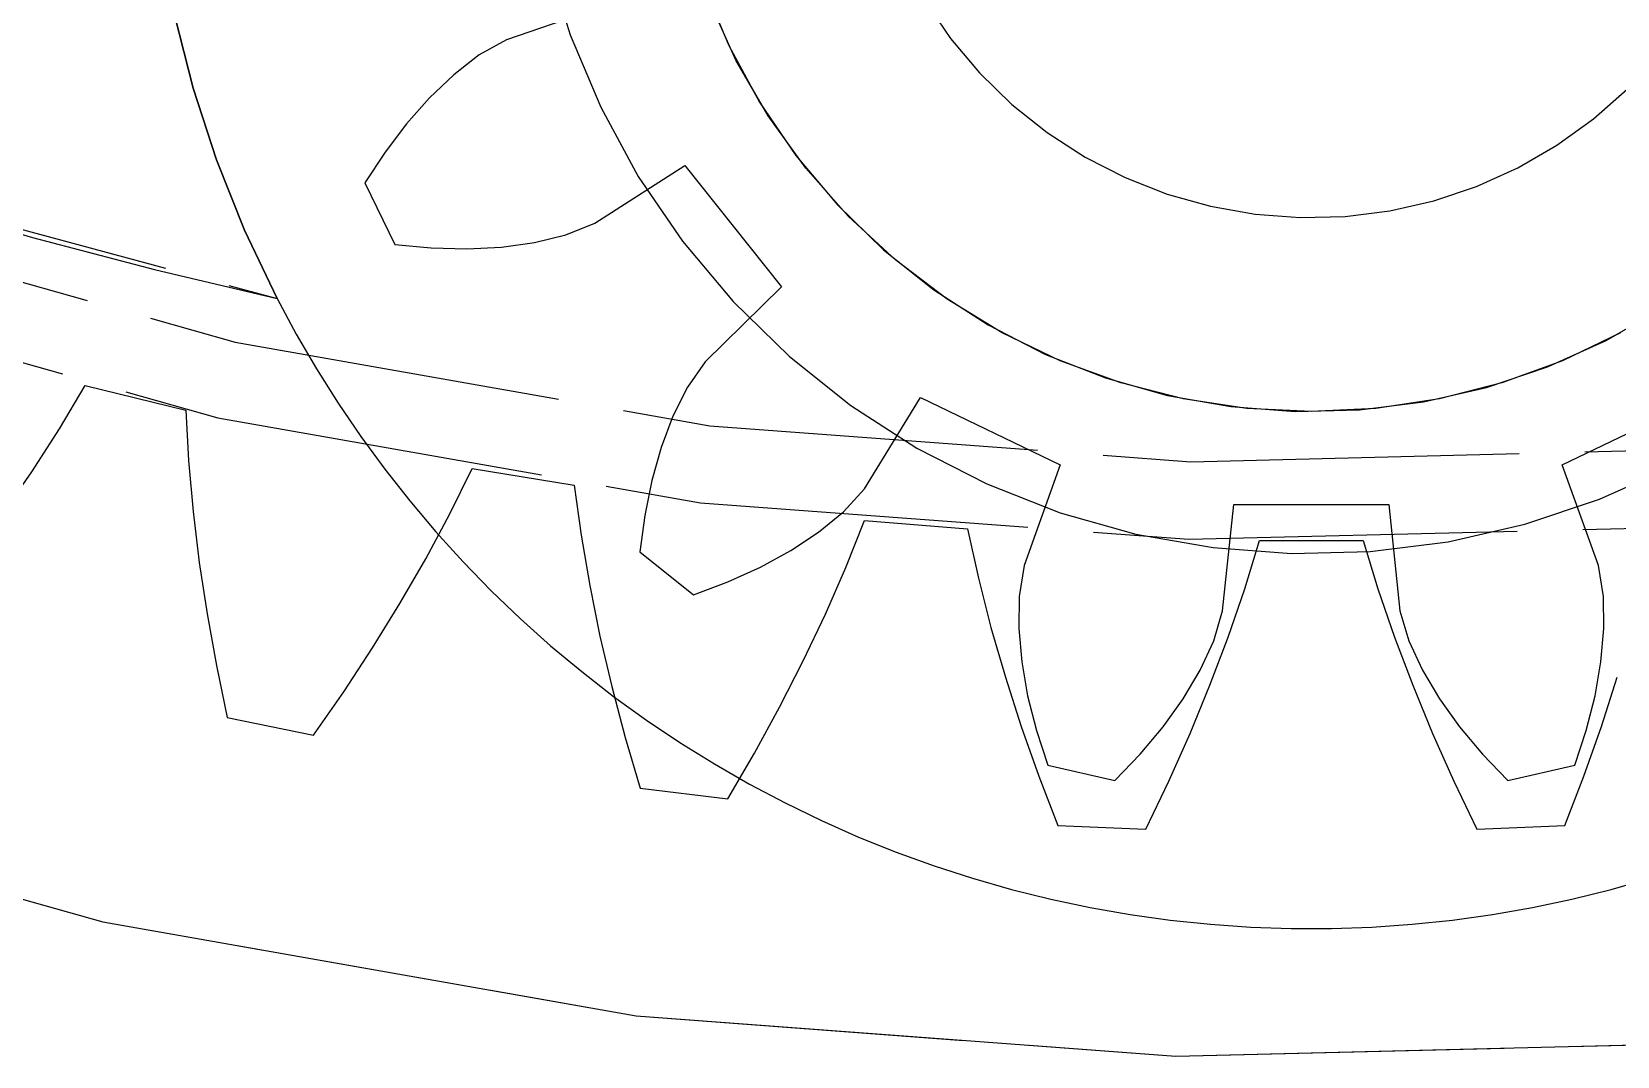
# Model space of a CAD drawing. Header units: millimetres. Extents: x -9 to 243, y -53 to 196.
# Drawn here: x 20.3 to 26.43, y 124.71 to 128.67 of the extents above; entities that cross this region are included whole.
import ezdxf

# ---------------------------------------------------------------- set-up
doc = ezdxf.new("R2010")
doc.units = ezdxf.units.MM
doc.linetypes.add('DASHED', pattern=[1.524, 1.27, -0.254])
doc.layers.add('HIDDEN', color=8, linetype='DASHED')
doc.layers.add('VISIBLE', color=7, linetype='CONTINUOUS')

msp = doc.modelspace()

# ---------------------------------------------------------------- linework, layer by layer
at = {"layer": 'HIDDEN'}
for points in [[(12.67797, 131.45416), (14.15887, 130.27318), (15.75, 129.24552), (17.43555, 128.38139), (19.19875, 127.68938), (21.0221, 127.17637), (22.88747, 126.84746), (24.77632, 126.70591), (26.66987, 126.75313), (28.54932, 126.98865), (30.39597, 127.41014), (32.19148, 128.0134), (33.918, 128.79244), (35.55838, 129.73951), (37.09631, 130.8452), (38.5165, 132.09853), (39.80484, 133.48704), (40.94854, 134.99692), (41.93621, 136.61317), (42.75805, 138.31974), (43.40588, 140.09965), (43.87328, 141.93522), (44.15558, 143.80821), (44.25, 145.7)], [(12.67797, 131.45416), (14.15887, 130.27318), (15.75, 129.24552), (17.43555, 128.38139), (19.19875, 127.68938), (21.0221, 127.17637), (22.88747, 126.84746), (24.77632, 126.70591), (26.66987, 126.75313), (28.54932, 126.98865), (30.39597, 127.41014), (32.19148, 128.0134), (33.918, 128.79244), (35.55838, 129.73951), (37.09631, 130.8452), (38.5165, 132.09853), (39.80484, 133.48704), (40.94854, 134.99692), (41.93621, 136.61317), (42.75805, 138.31974), (43.40588, 140.09965), (43.87328, 141.93522), (44.15558, 143.80821), (44.25, 145.7)], [(12.87647, 131.67909), (14.33399, 130.51676), (15.9, 129.50532), (17.55893, 128.65484), (19.2943, 127.97376), (21.08886, 127.46885), (22.92477, 127.14513), (24.7838, 127.00581), (26.64745, 127.05229), (28.49722, 127.2841), (30.31472, 127.69893), (32.08188, 128.29266), (33.78114, 129.0594), (35.39562, 129.99152), (36.90926, 131.07975), (38.30703, 132.31329), (39.57503, 133.67987), (40.70067, 135.16591), (41.67274, 136.75665), (42.48161, 138.43627), (43.11921, 140.18808), (43.57923, 141.99467), (43.85708, 143.83808), (43.95, 145.7)], [(12.87647, 131.67909), (14.33399, 130.51676), (15.9, 129.50532), (17.55893, 128.65484), (19.2943, 127.97376), (21.08886, 127.46885), (22.92477, 127.14513), (24.7838, 127.00581), (26.64745, 127.05229), (28.49722, 127.2841), (30.31472, 127.69893), (32.08188, 128.29266), (33.78114, 129.0594), (35.39562, 129.99152), (36.90926, 131.07975), (38.30703, 132.31329), (39.57503, 133.67987), (40.70067, 135.16591), (41.67274, 136.75665), (42.48161, 138.43627), (43.11921, 140.18808), (43.57923, 141.99467), (43.85708, 143.83808), (43.95, 145.7)], [(12.87647, 131.67909), (14.33399, 130.51676), (15.9, 129.50532), (17.55893, 128.65484), (19.2943, 127.97376), (21.08886, 127.46885), (22.92477, 127.14513), (24.7838, 127.00581), (26.64745, 127.05229), (28.49722, 127.2841), (30.31472, 127.69893), (32.08188, 128.29266), (33.78114, 129.0594), (35.39562, 129.99152), (36.90926, 131.07975), (38.30703, 132.31329), (39.57503, 133.67987), (40.70067, 135.16591), (41.67274, 136.75665), (42.48161, 138.43627), (43.11921, 140.18808), (43.57923, 141.99467), (43.85708, 143.83808), (43.95, 145.7)], [(12.87647, 131.67909), (14.33399, 130.51676), (15.9, 129.50532), (17.55893, 128.65484), (19.2943, 127.97376), (21.08886, 127.46885), (22.92477, 127.14513), (24.7838, 127.00581), (26.64745, 127.05229), (28.49722, 127.2841), (30.31472, 127.69893), (32.08188, 128.29266), (33.78114, 129.0594), (35.39562, 129.99152), (36.90926, 131.07975), (38.30703, 132.31329), (39.57503, 133.67987), (40.70067, 135.16591), (41.67274, 136.75665), (42.48161, 138.43627), (43.11921, 140.18808), (43.57923, 141.99467), (43.85708, 143.83808), (43.95, 145.7)], [(12.99138, 128.6493), (14.75, 127.51347), (16.61297, 126.55838), (18.56178, 125.79353), (20.57706, 125.22651), (22.63878, 124.86298), (24.72646, 124.70653), (26.81933, 124.75872), (28.89661, 125.01904), (30.93765, 125.48489), (32.92216, 126.15165), (34.83042, 127.01269), (36.64347, 128.05946), (38.34329, 129.28154), (39.91297, 130.6668), (41.33693, 132.20146), (42.60101, 133.87028), (43.69265, 135.65667), (44.601, 137.54287), (45.31703, 139.51014), (45.83362, 141.53893), (46.14565, 143.60908), (46.25, 145.7)], [(12.99138, 128.6493), (14.75, 127.51347), (16.61297, 126.55838), (18.56178, 125.79353), (20.57706, 125.22651), (22.63878, 124.86298), (24.72646, 124.70653), (26.81933, 124.75872), (28.89661, 125.01904), (30.93765, 125.48489), (32.92216, 126.15165), (34.83042, 127.01269), (36.64347, 128.05946), (38.34329, 129.28154), (39.91297, 130.6668), (41.33693, 132.20146), (42.60101, 133.87028), (43.69265, 135.65667), (44.601, 137.54287), (45.31703, 139.51014), (45.83362, 141.53893), (46.14565, 143.60908), (46.25, 145.7)], [(12.99138, 128.6493), (14.75, 127.51347), (16.61297, 126.55838), (18.56178, 125.79353), (20.57706, 125.22651), (22.63878, 124.86298), (24.72646, 124.70653), (26.81933, 124.75872), (28.89661, 125.01904), (30.93765, 125.48489), (32.92216, 126.15165), (34.83042, 127.01269), (36.64347, 128.05946), (38.34329, 129.28154), (39.91297, 130.6668), (41.33693, 132.20146), (42.60101, 133.87028), (43.69265, 135.65667), (44.601, 137.54287), (45.31703, 139.51014), (45.83362, 141.53893), (46.14565, 143.60908), (46.25, 145.7)], [(12.99138, 128.6493), (14.75, 127.51347), (16.61297, 126.55838), (18.56178, 125.79353), (20.57706, 125.22651), (22.63878, 124.86298), (24.72646, 124.70653), (26.81933, 124.75872), (28.89661, 125.01904), (30.93765, 125.48489), (32.92216, 126.15165), (34.83042, 127.01269), (36.64347, 128.05946), (38.34329, 129.28154), (39.91297, 130.6668), (41.33693, 132.20146), (42.60101, 133.87028), (43.69265, 135.65667), (44.601, 137.54287), (45.31703, 139.51014), (45.83362, 141.53893), (46.14565, 143.60908), (46.25, 145.7)], [(12.99138, 128.6493), (14.75, 127.51347), (16.61297, 126.55838), (18.56178, 125.79353), (20.57706, 125.22651), (22.63878, 124.86298), (24.72646, 124.70653), (26.81933, 124.75872), (28.89661, 125.01904), (30.93765, 125.48489), (32.92216, 126.15165), (34.83042, 127.01269), (36.64347, 128.05946), (38.34329, 129.28154), (39.91297, 130.6668), (41.33693, 132.20146), (42.60101, 133.87028), (43.69265, 135.65667), (44.601, 137.54287), (45.31703, 139.51014), (45.83362, 141.53893), (46.14565, 143.60908), (46.25, 145.7)], [(12.30787, 132.48065), (13.58877, 131.33805), (14.97006, 130.31908), (16.43984, 129.43251), (17.98547, 128.68599), (19.59363, 128.08593), (21.25049, 127.6375)], [(13.44856, 131.45304), (13.82768, 131.14732), (14.21472, 130.85168), (14.6094, 130.56634), (15.01146, 130.29149), (15.42061, 130.02731), (15.83658, 129.774), (16.25907, 129.53172), (16.68779, 129.30065), (17.12245, 129.08095), (17.56274, 128.87276), (18.00835, 128.67624), (18.45899, 128.49151), (18.91433, 128.31871), (19.37406, 128.15795), (19.83787, 128.00936), (20.30542, 127.87302), (20.77641, 127.74904), (21.25049, 127.6375)], [(22.29431, 128.94739), (22.38394, 128.65684), (22.50204, 128.37665), (22.64746, 128.10962), (22.81875, 127.8584), (23.01419, 127.62547), (23.23186, 127.41317), (23.46958, 127.22359), (23.725, 127.05862), (23.99557, 126.91991), (24.27862, 126.80882), (24.57131, 126.72647), (24.87075, 126.67367), (25.17396, 126.65095), (25.47793, 126.65853), (25.77963, 126.69634), (26.07606, 126.764), (26.36429, 126.86084), (26.64144, 126.98589)], [(22.29431, 128.94739), (22.38394, 128.65684), (22.50204, 128.37665), (22.64746, 128.10962), (22.81875, 127.8584), (23.01419, 127.62547), (23.23186, 127.41317), (23.46958, 127.22359), (23.725, 127.05862), (23.99557, 126.91991), (24.27862, 126.80882), (24.57131, 126.72647), (24.87075, 126.67367), (25.17396, 126.65095), (25.47793, 126.65853), (25.77963, 126.69634), (26.07606, 126.764), (26.36429, 126.86084), (26.64144, 126.98589)], [(22.29431, 128.94739), (22.38394, 128.65684), (22.50204, 128.37665), (22.64746, 128.10962), (22.81875, 127.8584), (23.01419, 127.62547), (23.23186, 127.41317), (23.46958, 127.22359), (23.725, 127.05862), (23.99557, 126.91991), (24.27862, 126.80882), (24.57131, 126.72647), (24.87075, 126.67367), (25.17396, 126.65095), (25.47793, 126.65853), (25.77963, 126.69634), (26.07606, 126.764), (26.36429, 126.86084), (26.64144, 126.98589)], [(22.29431, 128.94739), (22.38394, 128.65684), (22.50204, 128.37665), (22.64746, 128.10962), (22.81875, 127.8584), (23.01419, 127.62547), (23.23186, 127.41317), (23.46958, 127.22359), (23.725, 127.05862), (23.99557, 126.91991), (24.27862, 126.80882), (24.57131, 126.72647), (24.87075, 126.67367), (25.17396, 126.65095), (25.47793, 126.65853), (25.77963, 126.69634), (26.07606, 126.764), (26.36429, 126.86084), (26.64144, 126.98589)], [(22.90077, 128.84495), (22.99758, 128.61529), (23.11677, 128.39641), (23.25717, 128.19049), (23.41737, 127.99957), (23.59579, 127.82555), (23.79064, 127.67015), (24, 127.53494), (24.22178, 127.42124), (24.45378, 127.33018), (24.6937, 127.26268), (24.93914, 127.2194), (25.18767, 127.20078), (25.43683, 127.20699), (25.68412, 127.23798), (25.9271, 127.29344), (26.16335, 127.37282), (26.39053, 127.47532), (26.60637, 127.59994)], [(22.90077, 128.84495), (22.99758, 128.61529), (23.11677, 128.39641), (23.25717, 128.19049), (23.41737, 127.99957), (23.59579, 127.82555), (23.79064, 127.67015), (24, 127.53494), (24.22178, 127.42124), (24.45378, 127.33018), (24.6937, 127.26268), (24.93914, 127.2194), (25.18767, 127.20078), (25.43683, 127.20699), (25.68412, 127.23798), (25.9271, 127.29344), (26.16335, 127.37282), (26.39053, 127.47532), (26.60637, 127.59994)], [(22.90077, 128.84495), (22.99758, 128.61529), (23.11677, 128.39641), (23.25717, 128.19049), (23.41737, 127.99957), (23.59579, 127.82555), (23.79064, 127.67015), (24, 127.53494), (24.22178, 127.42124), (24.45378, 127.33018), (24.6937, 127.26268), (24.93914, 127.2194), (25.18767, 127.20078), (25.43683, 127.20699), (25.68412, 127.23798), (25.9271, 127.29344), (26.16335, 127.37282), (26.39053, 127.47532), (26.60637, 127.59994)], [(22.90077, 128.84495), (22.99758, 128.61529), (23.11677, 128.39641), (23.25717, 128.19049), (23.41737, 127.99957), (23.59579, 127.82555), (23.79064, 127.67015), (24, 127.53494), (24.22178, 127.42124), (24.45378, 127.33018), (24.6937, 127.26268), (24.93914, 127.2194), (25.18767, 127.20078), (25.43683, 127.20699), (25.68412, 127.23798), (25.9271, 127.29344), (26.16335, 127.37282), (26.39053, 127.47532), (26.60637, 127.59994)], [(22.90077, 128.84495), (22.99758, 128.61529), (23.11677, 128.39641), (23.25717, 128.19049), (23.41737, 127.99957), (23.59579, 127.82555), (23.79064, 127.67015), (24, 127.53494), (24.22178, 127.42124), (24.45378, 127.33018), (24.6937, 127.26268), (24.93914, 127.2194), (25.18767, 127.20078), (25.43683, 127.20699), (25.68412, 127.23798), (25.9271, 127.29344), (26.16335, 127.37282), (26.39053, 127.47532), (26.60637, 127.59994)], [(22.90077, 128.84495), (22.99758, 128.61529), (23.11677, 128.39641), (23.25717, 128.19049), (23.41737, 127.99957), (23.59579, 127.82555), (23.79064, 127.67015), (24, 127.53494), (24.22178, 127.42124), (24.45378, 127.33018), (24.6937, 127.26268), (24.93914, 127.2194), (25.18767, 127.20078), (25.43683, 127.20699), (25.68412, 127.23798), (25.9271, 127.29344), (26.16335, 127.37282), (26.39053, 127.47532), (26.60637, 127.59994)], [(22.90077, 128.84495), (22.99758, 128.61529), (23.11677, 128.39641), (23.25717, 128.19049), (23.41737, 127.99957), (23.59579, 127.82555), (23.79064, 127.67015), (24, 127.53494), (24.22178, 127.42124), (24.45378, 127.33018), (24.6937, 127.26268), (24.93914, 127.2194), (25.18767, 127.20078), (25.43683, 127.20699), (25.68412, 127.23798), (25.9271, 127.29344), (26.16335, 127.37282), (26.39053, 127.47532), (26.60637, 127.59994)], [(22.90077, 128.84495), (22.99758, 128.61529), (23.11677, 128.39641), (23.25717, 128.19049), (23.41737, 127.99957), (23.59579, 127.82555), (23.79064, 127.67015), (24, 127.53494), (24.22178, 127.42124), (24.45378, 127.33018), (24.6937, 127.26268), (24.93914, 127.2194), (25.18767, 127.20078), (25.43683, 127.20699), (25.68412, 127.23798), (25.9271, 127.29344), (26.16335, 127.37282), (26.39053, 127.47532), (26.60637, 127.59994)], [(22.52905, 128.77154), (22.1373, 128.63786)], [(22.52905, 128.77154), (22.1373, 128.63786)], [(25.25, 127.2), (25.00108, 127.21242), (24.75463, 127.24957), (24.51311, 127.31107), (24.27891, 127.39631), (24.05437, 127.50445), (23.8417, 127.6344), (23.64303, 127.78489), (23.46033, 127.95441), (23.29542, 128.14128), (23.14994, 128.34363), (23.02532, 128.55947), (22.92282, 128.78665)], [(25.25, 127.2), (25.00108, 127.21242), (24.75463, 127.24957), (24.51311, 127.31107), (24.27891, 127.39631), (24.05437, 127.50445), (23.8417, 127.6344), (23.64303, 127.78489), (23.46033, 127.95441), (23.29542, 128.14128), (23.14994, 128.34363), (23.02532, 128.55947), (22.92282, 128.78665)], [(23.75674, 128.78749), (23.85502, 128.64334), (23.96716, 128.5097), (24.09205, 128.38788), (24.22845, 128.27911), (24.375, 128.18446), (24.53025, 128.10486), (24.69265, 128.04113), (24.86059, 127.99388), (25.0324, 127.96358), (25.20637, 127.95054), (25.38078, 127.95489), (25.55388, 127.97659), (25.72397, 128.01541), (25.88935, 128.07097), (26.04837, 128.14272), (26.19946, 128.22995), (26.34111, 128.33179), (26.47191, 128.44723)], [(23.75674, 128.78749), (23.85502, 128.64334), (23.96716, 128.5097), (24.09205, 128.38788), (24.22845, 128.27911), (24.375, 128.18446), (24.53025, 128.10486), (24.69265, 128.04113), (24.86059, 127.99388), (25.0324, 127.96358), (25.20637, 127.95054), (25.38078, 127.95489), (25.55388, 127.97659), (25.72397, 128.01541), (25.88935, 128.07097), (26.04837, 128.14272), (26.19946, 128.22995), (26.34111, 128.33179), (26.47191, 128.44723)], [(21.25049, 127.6375), (21.125, 127.90156), (21.01692, 128.17322), (20.92671, 128.45132), (20.85475, 128.73469)], [(20.85475, 128.73469), (20.92671, 128.45132), (21.01692, 128.17322), (21.125, 127.90156), (21.25049, 127.6375)], [(22.1373, 128.63786), (22.03219, 128.57915)], [(22.1373, 128.63786), (22.03219, 128.57915)], [(22.03219, 128.57915), (21.93362, 128.50251)], [(22.03219, 128.57915), (21.93362, 128.50251)], [(21.93362, 128.50251), (21.84022, 128.41332)], [(21.93362, 128.50251), (21.84022, 128.41332)], [(21.84022, 128.41332), (21.75181, 128.31339)], [(21.84022, 128.41332), (21.75181, 128.31339)], [(21.75181, 128.31339), (21.66849, 128.20377)], [(21.75181, 128.31339), (21.66849, 128.20377)], [(21.66849, 128.20377), (21.59045, 128.08516)], [(21.66849, 128.20377), (21.59045, 128.08516)], [(22.47885, 127.92863), (22.82761, 128.15156)], [(22.47885, 127.92863), (22.82761, 128.15156)], [(22.82761, 128.15156), (23.20135, 127.68291)], [(22.82761, 128.15156), (23.20135, 127.68291)], [(21.59045, 128.08516), (21.70578, 127.84569)], [(21.59045, 128.08516), (21.70578, 127.84569)], [(22.36741, 127.88305), (22.47885, 127.92863)], [(22.36741, 127.88305), (22.47885, 127.92863)], [(21.70578, 127.84569), (21.84716, 127.83275)], [(21.70578, 127.84569), (21.84716, 127.83275)], [(21.98482, 127.82954), (22.11808, 127.83636)], [(21.98482, 127.82954), (22.11808, 127.83636)], [(22.11808, 127.83636), (22.24604, 127.85377)], [(22.11808, 127.83636), (22.24604, 127.85377)], [(22.24604, 127.85377), (22.36741, 127.88305)], [(22.24604, 127.85377), (22.36741, 127.88305)], [(21.84716, 127.83275), (21.98482, 127.82954)], [(21.84716, 127.83275), (21.98482, 127.82954)], [(23.20135, 127.68291), (22.9064, 127.3925)], [(23.20135, 127.68291), (22.9064, 127.3925)], [(21.25049, 127.6375), (21.32456, 127.49978), (21.40338, 127.36472), (21.48684, 127.23248), (21.57485, 127.10322), (21.66729, 126.9771), (21.76406, 126.85426), (21.86504, 126.73486), (21.9701, 126.61905), (22.07913, 126.50695), (22.19199, 126.3987), (22.30854, 126.29445), (22.42864, 126.1943), (22.55214, 126.09839), (22.67891, 126.00683), (22.80878, 125.91973), (22.9416, 125.83719), (23.0772, 125.75932), (23.21543, 125.68621), (23.35612, 125.61794), (23.49909, 125.5546), (23.64418, 125.49627), (23.79121, 125.44301), (23.94, 125.3949), (24.09037, 125.35198), (24.24214, 125.31432), (24.39512, 125.28195), (24.54914, 125.25491), (24.70401, 125.23325), (24.85954, 125.21697), (25.01553, 125.20611), (25.17181, 125.20068), (25.32819, 125.20068), (25.48447, 125.20611), (25.64046, 125.21697), (25.79599, 125.23325), (25.95086, 125.25491), (26.10488, 125.28195), (26.25786, 125.31432), (26.40963, 125.35198), (26.56, 125.3949)], [(21.25049, 127.6375), (21.32456, 127.49978), (21.40338, 127.36472), (21.48684, 127.23248), (21.57485, 127.10322), (21.66729, 126.9771), (21.76406, 126.85426), (21.86504, 126.73486), (21.9701, 126.61905), (22.07913, 126.50695), (22.19199, 126.3987), (22.30854, 126.29445), (22.42864, 126.1943), (22.55214, 126.09839), (22.67891, 126.00683), (22.80878, 125.91973), (22.9416, 125.83719), (23.0772, 125.75932), (23.21543, 125.68621), (23.35612, 125.61794), (23.49909, 125.5546), (23.64418, 125.49627), (23.79121, 125.44301), (23.94, 125.3949), (24.09037, 125.35198), (24.24214, 125.31432), (24.39512, 125.28195), (24.54914, 125.25491), (24.70401, 125.23325), (24.85954, 125.21697), (25.01553, 125.20611), (25.17181, 125.20068), (25.32819, 125.20068), (25.48447, 125.20611), (25.64046, 125.21697), (25.79599, 125.23325), (25.95086, 125.25491), (26.10488, 125.28195), (26.25786, 125.31432), (26.40963, 125.35198), (26.56, 125.3949)], [(26.44563, 127.50445), (26.22109, 127.39631), (25.98689, 127.31107), (25.74537, 127.24957), (25.49892, 127.21242), (25.25, 127.2)], [(26.44563, 127.50445), (26.22109, 127.39631), (25.98689, 127.31107), (25.74537, 127.24957), (25.49892, 127.21242), (25.25, 127.2)], [(22.9064, 127.3925), (22.83717, 127.29399)], [(22.9064, 127.3925), (22.83717, 127.29399)], [(20.40894, 127.13325), (20.50911, 127.30098)], [(20.40894, 127.13325), (20.50911, 127.30098)], [(20.50911, 127.30098), (20.8974, 127.20527)], [(20.50911, 127.30098), (20.8974, 127.20527)], [(22.83717, 127.29399), (22.78162, 127.18218)], [(22.83717, 127.29399), (22.78162, 127.18218)], [(23.52185, 126.90169), (23.73935, 127.25387)], [(23.52185, 126.90169), (23.73935, 127.25387)], [(23.73935, 127.25387), (24.27941, 126.99379)], [(23.73935, 127.25387), (24.27941, 126.99379)], [(26.22059, 126.99379), (26.76065, 127.25387)], [(26.22059, 126.99379), (26.76065, 127.25387)], [(20.8974, 127.20527), (20.90815, 127.0102)], [(20.8974, 127.20527), (20.90815, 127.0102)], [(22.78162, 127.18218), (22.73617, 127.0613)], [(22.78162, 127.18218), (22.73617, 127.0613)], [(20.30199, 126.96747), (20.40894, 127.13325)], [(20.30199, 126.96747), (20.40894, 127.13325)], [(22.73617, 127.0613), (22.69987, 126.93291)], [(22.73617, 127.0613), (22.69987, 126.93291)], [(20.90815, 127.0102), (20.9258, 126.81371)], [(20.90815, 127.0102), (20.9258, 126.81371)], [(21.91864, 126.80391), (22.00499, 126.97916)], [(21.91864, 126.80391), (22.00499, 126.97916)], [(22.00499, 126.97916), (22.39972, 126.91501)], [(22.00499, 126.97916), (22.39972, 126.91501)], [(24.27941, 126.99379), (24.13968, 126.60416)], [(24.27941, 126.99379), (24.13968, 126.60416)], [(26.36032, 126.60416), (26.22059, 126.99379)], [(26.36032, 126.60416), (26.22059, 126.99379)], [(20.18877, 126.80356), (20.30199, 126.96747)], [(20.18877, 126.80356), (20.30199, 126.96747)], [(22.39972, 126.91501), (22.42613, 126.72144)], [(22.39972, 126.91501), (22.42613, 126.72144)], [(22.69987, 126.93291), (22.67236, 126.79798)], [(22.69987, 126.93291), (22.67236, 126.79798)], [(23.44122, 126.81228), (23.52185, 126.90169)], [(23.44122, 126.81228), (23.52185, 126.90169)], [(20.9258, 126.81371), (20.94988, 126.61596)], [(20.9258, 126.81371), (20.94988, 126.61596)], [(21.82538, 126.63006), (21.91864, 126.80391)], [(21.82538, 126.63006), (21.91864, 126.80391)], [(22.67236, 126.79798), (22.65351, 126.65726)], [(22.67236, 126.79798), (22.65351, 126.65726)], [(23.34457, 126.73324), (23.44122, 126.81228)], [(23.34457, 126.73324), (23.44122, 126.81228)], [(24.90713, 126.429), (24.95029, 126.84067)], [(24.90713, 126.429), (24.95029, 126.84067)], [(24.95029, 126.84067), (25.54971, 126.84067)], [(24.95029, 126.84067), (25.54971, 126.84067)], [(25.54971, 126.84067), (25.59287, 126.429)], [(25.54971, 126.84067), (25.59287, 126.429)], [(23.23684, 126.66203), (23.34457, 126.73324)], [(23.23684, 126.66203), (23.34457, 126.73324)], [(23.44995, 126.59712), (23.52191, 126.77875)], [(23.44995, 126.59712), (23.52191, 126.77875)], [(23.52191, 126.77875), (23.92053, 126.74657)], [(23.52191, 126.77875), (23.92053, 126.74657)], [(23.92053, 126.74657), (23.96243, 126.55575)], [(23.92053, 126.74657), (23.96243, 126.55575)], [(22.42613, 126.72144), (22.45954, 126.527)], [(22.42613, 126.72144), (22.45954, 126.527)], [(24.99293, 126.51422), (25.05004, 126.70105)], [(24.99293, 126.51422), (25.05004, 126.70105)], [(25.05004, 126.70105), (25.44996, 126.70105)], [(25.05004, 126.70105), (25.44996, 126.70105)], [(25.44996, 126.70105), (25.50707, 126.51422)], [(25.44996, 126.70105), (25.50707, 126.51422)], [(20.94988, 126.61596), (20.98003, 126.41711)], [(20.94988, 126.61596), (20.98003, 126.41711)], [(21.72571, 126.45758), (21.82538, 126.63006)], [(21.72571, 126.45758), (21.82538, 126.63006)], [(22.65351, 126.65726), (22.86132, 126.49154)], [(22.65351, 126.65726), (22.86132, 126.49154)], [(23.11974, 126.59807), (23.23684, 126.66203)], [(23.11974, 126.59807), (23.23684, 126.66203)], [(22.99432, 126.54123), (23.11974, 126.59807)], [(22.99432, 126.54123), (23.11974, 126.59807)], [(23.37097, 126.41633), (23.44995, 126.59712)], [(23.37097, 126.41633), (23.44995, 126.59712)], [(23.96243, 126.55575), (24.01137, 126.36463)], [(23.96243, 126.55575), (24.01137, 126.36463)], [(24.13968, 126.60416), (24.12005, 126.48537)], [(24.13968, 126.60416), (24.12005, 126.48537)], [(26.37995, 126.48537), (26.36032, 126.60416)], [(26.37995, 126.48537), (26.36032, 126.60416)], [(22.45954, 126.527), (22.49945, 126.33183)], [(22.45954, 126.527), (22.49945, 126.33183)], [(22.86132, 126.49154), (22.99432, 126.54123)], [(22.86132, 126.49154), (22.99432, 126.54123)], [(24.92876, 126.32766), (24.99293, 126.51422)], [(24.92876, 126.32766), (24.99293, 126.51422)], [(25.50707, 126.51422), (25.57124, 126.32766)], [(25.50707, 126.51422), (25.57124, 126.32766)], [(21.62004, 126.28645), (21.72571, 126.45758)], [(21.62004, 126.28645), (21.72571, 126.45758)], [(24.12005, 126.48537), (24.11851, 126.36053)], [(24.12005, 126.48537), (24.11851, 126.36053)], [(24.87328, 126.31345), (24.90713, 126.429)], [(24.87328, 126.31345), (24.90713, 126.429)], [(25.59287, 126.429), (25.62672, 126.31345)], [(25.59287, 126.429), (25.62672, 126.31345)], [(26.38149, 126.36053), (26.37995, 126.48537)], [(26.38149, 126.36053), (26.37995, 126.48537)], [(20.98003, 126.41711), (21.01595, 126.21727)], [(20.98003, 126.41711), (21.01595, 126.21727)], [(23.28551, 126.23639), (23.37097, 126.41633)], [(23.28551, 126.23639), (23.37097, 126.41633)], [(24.01137, 126.36463), (24.06686, 126.17331)], [(24.01137, 126.36463), (24.06686, 126.17331)], [(22.49945, 126.33183), (22.5455, 126.13605)], [(22.49945, 126.33183), (22.5455, 126.13605)], [(24.11851, 126.36053), (24.13, 126.2319)], [(24.11851, 126.36053), (24.13, 126.2319)], [(24.8205, 126.20031), (24.87328, 126.31345)], [(24.8205, 126.20031), (24.87328, 126.31345)], [(24.85805, 126.14143), (24.92876, 126.32766)], [(24.85805, 126.14143), (24.92876, 126.32766)], [(25.57124, 126.32766), (25.64195, 126.14143)], [(25.57124, 126.32766), (25.64195, 126.14143)], [(25.62672, 126.31345), (25.6795, 126.20031)], [(25.62672, 126.31345), (25.6795, 126.20031)], [(26.37, 126.2319), (26.38149, 126.36053)], [(26.37, 126.2319), (26.38149, 126.36053)], [(21.50866, 126.11668), (21.62004, 126.28645)], [(21.50866, 126.11668), (21.62004, 126.28645)], [(21.01595, 126.21727), (21.05745, 126.01655)], [(21.01595, 126.21727), (21.05745, 126.01655)], [(23.19395, 126.05731), (23.28551, 126.23639)], [(23.19395, 126.05731), (23.28551, 126.23639)], [(24.13, 126.2319), (24.15301, 126.10047)], [(24.13, 126.2319), (24.15301, 126.10047)], [(24.75433, 126.0894), (24.8205, 126.20031)], [(24.75433, 126.0894), (24.8205, 126.20031)], [(25.6795, 126.20031), (25.74567, 126.0894)], [(25.6795, 126.20031), (25.74567, 126.0894)], [(26.34699, 126.10047), (26.37, 126.2319)], [(26.34699, 126.10047), (26.37, 126.2319)], [(22.5455, 126.13605), (22.59739, 125.93975)], [(22.5455, 126.13605), (22.59739, 125.93975)], [(24.06686, 126.17331), (24.12851, 125.98187)], [(24.06686, 126.17331), (24.12851, 125.98187)], [(24.7812, 125.95556), (24.85805, 126.14143)], [(24.7812, 125.95556), (24.85805, 126.14143)], [(25.64195, 126.14143), (25.7188, 125.95556)], [(25.64195, 126.14143), (25.7188, 125.95556)], [(26.37149, 125.98187), (26.43314, 126.17331)], [(26.37149, 125.98187), (26.43314, 126.17331)], [(21.3918, 125.94829), (21.50866, 126.11668)], [(21.3918, 125.94829), (21.50866, 126.11668)], [(23.09659, 125.87913), (23.19395, 126.05731)], [(23.09659, 125.87913), (23.19395, 126.05731)], [(24.15301, 126.10047), (24.18677, 125.96697)], [(24.15301, 126.10047), (24.18677, 125.96697)], [(24.67658, 125.98097), (24.75433, 126.0894)], [(24.67658, 125.98097), (24.75433, 126.0894)], [(25.74567, 126.0894), (25.82342, 125.98097)], [(25.74567, 126.0894), (25.82342, 125.98097)], [(26.31323, 125.96697), (26.34699, 126.10047)], [(26.31323, 125.96697), (26.34699, 126.10047)], [(21.05745, 126.01655), (21.3918, 125.94829)], [(21.05745, 126.01655), (21.3918, 125.94829)], [(22.59739, 125.93975), (22.65491, 125.74302)], [(22.59739, 125.93975), (22.65491, 125.74302)], [(24.12851, 125.98187), (24.19603, 125.79038)], [(24.12851, 125.98187), (24.19603, 125.79038)], [(24.18677, 125.96697), (24.23084, 125.83201)], [(24.18677, 125.96697), (24.23084, 125.83201)], [(24.58824, 125.87534), (24.67658, 125.98097)], [(24.58824, 125.87534), (24.67658, 125.98097)], [(24.69849, 125.77013), (24.7812, 125.95556)], [(24.69849, 125.77013), (24.7812, 125.95556)], [(25.7188, 125.95556), (25.80151, 125.77013)], [(25.7188, 125.95556), (25.80151, 125.77013)], [(25.82342, 125.98097), (25.91176, 125.87534)], [(25.82342, 125.98097), (25.91176, 125.87534)], [(26.26916, 125.83201), (26.31323, 125.96697)], [(26.26916, 125.83201), (26.31323, 125.96697)], [(26.30397, 125.79038), (26.37149, 125.98187)], [(26.30397, 125.79038), (26.37149, 125.98187)], [(22.99367, 125.70189), (23.09659, 125.87913)], [(22.99367, 125.70189), (23.09659, 125.87913)], [(24.48997, 125.77287), (24.58824, 125.87534)], [(24.48997, 125.77287), (24.58824, 125.87534)], [(25.91176, 125.87534), (26.01003, 125.77287)], [(25.91176, 125.87534), (26.01003, 125.77287)], [(24.23084, 125.83201), (24.48997, 125.77287)], [(24.23084, 125.83201), (24.48997, 125.77287)], [(26.01003, 125.77287), (26.26916, 125.83201)], [(26.01003, 125.77287), (26.26916, 125.83201)], [(24.19603, 125.79038), (24.26919, 125.59891)], [(24.19603, 125.79038), (24.26919, 125.59891)], [(24.61016, 125.58517), (24.69849, 125.77013)], [(24.61016, 125.58517), (24.69849, 125.77013)], [(25.80151, 125.77013), (25.88984, 125.58517)], [(25.80151, 125.77013), (25.88984, 125.58517)], [(26.23081, 125.59891), (26.30397, 125.79038)], [(26.23081, 125.59891), (26.30397, 125.79038)], [(22.65491, 125.74302), (22.99367, 125.70189)], [(22.65491, 125.74302), (22.99367, 125.70189)], [(24.26919, 125.59891), (24.61016, 125.58517)], [(24.26919, 125.59891), (24.61016, 125.58517)], [(25.88984, 125.58517), (26.23081, 125.59891)], [(25.88984, 125.58517), (26.23081, 125.59891)]]:
    msp.add_lwpolyline(points, dxfattribs=at)
at = {"layer": 'VISIBLE'}
msp.add_lwpolyline([(12.99138, 128.6493), (14.75, 127.51347), (16.61297, 126.55838), (18.56178, 125.79353), (20.57706, 125.22651), (22.63878, 124.86298), (24.72646, 124.70653), (26.81933, 124.75872), (28.89661, 125.01904), (30.93765, 125.48489), (32.92216, 126.15165), (34.83042, 127.01269), (36.64347, 128.05946), (38.34329, 129.28154), (39.91297, 130.6668), (41.33693, 132.20146), (42.60101, 133.87028), (43.69265, 135.65667), (44.601, 137.54287), (45.31703, 139.51014), (45.83362, 141.53893), (46.14565, 143.60908), (46.25, 145.7)], dxfattribs=at)

doc.saveas('drawing.dxf')
